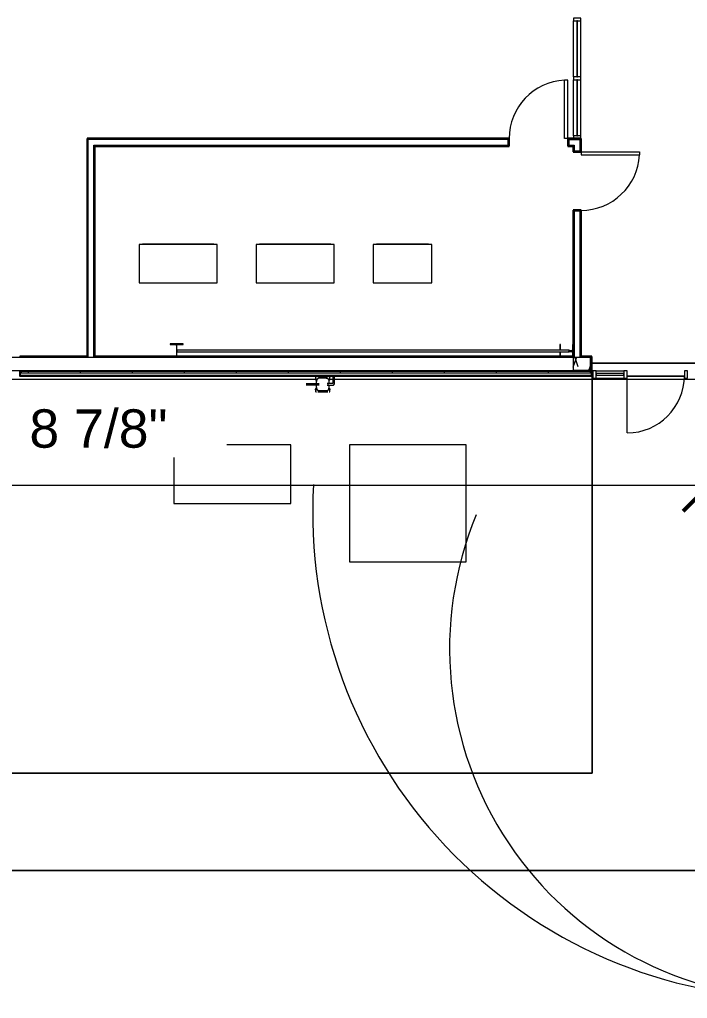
# Model space of a CAD drawing. Header units: inches. Extents: x 20008 to 27263, y -26025 to -19005.
# Drawn here: x 22459 to 22870, y -23182 to -22579 of the extents above; entities that cross this region are included whole.
import ezdxf

# ---------------------------------------------------------------- set-up
doc = ezdxf.new("R2010")
doc.units = ezdxf.units.IN
doc.header["$MEASUREMENT"] = 0
for name, color, linetype, lineweight in [('A-ANNO-DIMS', 211, 'Continuous', 9), ('A-ANNO-DIMS-256', 211, 'Continuous', 9), ('A-DOOR', 31, 'Continuous', 9), ('A-FLOR', 192, 'Continuous', 9), ('A-GLAZ-CURT', 52, 'Continuous', 9), ('A-GLAZ-CWMG', 51, 'Continuous', 9), ('A-WALL', 113, 'Continuous', 9), ('A-WALL-PATT', 111, 'Continuous', 25), ('C-TOPO', 7, 'Continuous', 9), ('Conc', 7, 'Continuous', 13), ('E-ELEC-EQPM', 71, 'Continuous', 9), ('G-ANNO-TEXT', 231, 'Continuous', 9), ('I-WALL', 2, 'Continuous', 9), ('L-SITE-WALL', 31, 'Continuous', 9), ('P-SANR-FIXT', 6, 'Continuous', 9), ('S-BEAM', 12, 'Continuous', 9), ('S-COLS', 52, 'Continuous', 9)]:
    doc.layers.add(name, color=color, linetype=linetype, lineweight=lineweight)
doc.styles.add('Arial_2', font='arial.ttf', dxfattribs={"height": 23.60479})
doc.dimstyles.new('Linear_-_3_32__Arial_1', dxfattribs={"dimscale": 12, "dimtxt": 24, "dimasz": 2.666667, "dimexe": 2, "dimexo": 1.333333, "dimgap": 1.333333, "dimtad": 1, "dimdec": 4, "dimrnd": 0.0625, "dimzin": 1, "dimdsep": 46, "dimlunit": 4, "dimtxsty": 'Arial_2', "dimblk1": 'OBLIQUE', "dimblk2": 'OBLIQUE', "dimsah": 1, "dimcen": 0.09, "dimdle": 2, "dimazin": 0, "dimtfac": 1, "dimtdec": 4, "dimtix": 1, "dimtmove": 0, "dimatfit": 3, "dimfxl": 1, "dimtvp": 1, "dimtfill": 1, "dimfrac": 2, "dimtolj": 1, "dimtzin": 0, "dimarcsym": 2})
pattern_1 = [(0, (0, 0), (81.92, 20.48), [3.379, -58.061, 3.379, -58.061, -327.68]), (0, (0, 0), (81.92, 20.48), [-122.88, 3.379, -119.501, 3.379, -58.061, -143.36]), (0, (0, 0), (81.92, 20.48), [-307.2, 3.379, -37.581, 3.379, -99.021]), (120, (30.72, 10.24), (-58.6962, 60.704801), [3.379, -58.061, 3.379, -58.061, -327.68]), (120, (30.72, 10.24), (-58.6962, 60.704801), [-122.88, 3.379, -119.501, 3.379, -58.061, -143.36]), (120, (30.72, 10.24), (-58.6962, 60.704801), [-307.2, 3.379, -37.581, 3.379, -99.021]), (240, (40.96, 51.2), (-23.2238, -81.184801), [3.379, -58.061, 3.379, -58.061, -327.68]), (240, (40.96, 51.2), (-23.2238, -81.184801), [-122.88, 3.379, -119.501, 3.379, -58.061, -143.36]), (240, (40.96, 51.2), (-23.2238, -81.184801), [-307.2, 3.379, -37.581, 3.379, -99.021])]

# ---------------------------------------------------------------- blocks, each defined once
blk = doc.blocks.new('Struct_Xcel_Sports Complex_rvt-1-Site Plan - Phase 1')
at = {"layer": 'A-FLOR', "color": 7}
blk.add_line((22941.27, -22790.8), (22810.7, -22790.8), dxfattribs=at)
at = {"layer": 'L-SITE-WALL', "color": 7}
for p, q in [((22810.7, -22790.8), (22941.27, -22790.8)), ((22651.42, -22798.8), (22458.52, -22798.8)), ((22811.39, -22798.8), (22652.37, -22798.8)), ((22867.77, -22798.8), (22832.58, -22798.8))]:
    blk.add_line(p, q, dxfattribs=at)
blk = doc.blocks.new('Girt_C - 8_D-1405489-Site Plan - Phase 1')
at = {"layer": 'S-BEAM'}
for p, q in [((22799.39, -22787.3), (22318.39, -22787.3)), ((22318.39, -22787.49), (22318.39, -22787.3)), ((22318.39, -22795.12), (22318.39, -22787.49)), ((22799.39, -22787.3), (22799.39, -22787.49)), ((22799.39, -22787.49), (22799.39, -22795.12)), ((22318.39, -22795.3), (22318.39, -22795.12)), ((22318.39, -22795.3), (22799.39, -22795.3)), ((22799.39, -22795.12), (22799.39, -22795.3))]:
    blk.add_line(p, q, dxfattribs=at)
blk = doc.blocks.new('Transformer-Dry-Type-Siemens - 6x6x6-1004770-Site Plan - Phase 1')
at = {"layer": 'E-ELEC-EQPM'}
for p, q in [((36, 36), (-36, 36)), ((-36, 36), (-36, -36)), ((36, -36), (36, 36)), ((-36, -36), (36, -36))]:
    blk.add_line(p, q, dxfattribs=at)
blk = doc.blocks.new('Transformer-Dry-Type-Siemens - 6x3x6-1005805-Site Plan - Phase 1')
at = {"layer": 'E-ELEC-EQPM'}
for p, q in [((36, 18), (-36, 18)), ((-36, 18), (-36, -18)), ((36, -18), (36, 18)), ((-36, -18), (36, -18))]:
    blk.add_line(p, q, dxfattribs=at)
blk = doc.blocks.new('Door_Single_Storefront - one-1371403-Site Plan - Phase 1')
at = {"layer": 'A-DOOR'}
blk.add_line((-17.59375, -35.1875), (-17.59375, 0), dxfattribs=at)
blk.add_arc((-17.59375, 0), 35.1875, 270, 0, dxfattribs=at)
blk = doc.blocks.new('System Panel - INSULATED LOW-E GLAZING _SEE ELEVATIONS FOR U-FACTOR_ SHGC_ _ LT_-1354584-Site Plan - Phase 1')
at = {"layer": 'A-GLAZ-CURT'}
for p, q in [((8.59, -0.25), (-8.59, -0.25)), ((-8.59, -0.25), (-8.59, -1.25)), ((-8.59, -1.25), (-8.59, -0.25)), ((8.59, -0.25), (-8.59, -0.25)), ((-8.59, -1.25), (8.59, -1.25)), ((-8.59, -1.25), (8.59, -1.25)), ((8.59, -1.25), (8.59, -0.25)), ((8.59, -0.25), (8.59, -1.25))]:
    blk.add_line(p, q, dxfattribs=at)
blk = doc.blocks.new('Rectangular Mullion - Exterior 2_ x 4_5_-1354580-Site Plan - Phase 1')
at = {"layer": 'A-GLAZ-CWMG'}
for p, q in [((22813.39, -22795.43), (22830.58, -22795.43)), ((22813.39, -22799.93), (22830.58, -22799.93))]:
    blk.add_line(p, q, dxfattribs=at)
blk = doc.blocks.new('Rectangular Mullion - Exterior 2_ x 4_5_-1142379-Site Plan - Phase 1')
at = {"layer": 'A-GLAZ-CWMG', "lineweight": 13}
for p, q in [((-2, 3), (0, 3)), ((-2, -1.5), (-2, 3)), ((0, 3), (0, -1.5)), ((0, -1.5), (-2, -1.5))]:
    blk.add_line(p, q, dxfattribs=at)
blk = doc.blocks.new('Rectangular Mullion - Exterior 2_ x 4_5_-827464-Site Plan - Phase 1')
at = {"layer": 'A-GLAZ-CWMG', "lineweight": 13}
for p, q in [((-1, 3), (1, 3)), ((-1, -1.5), (-1, 3)), ((1, 3), (1, -1.5)), ((1, -1.5), (-1, -1.5))]:
    blk.add_line(p, q, dxfattribs=at)
blk = doc.blocks.new('Rectangular Mullion - Interior 1_75_ x 4_5_-1220307-Site Plan - Phase 1')
at = {"layer": 'A-GLAZ-CWMG', "lineweight": 13}
for p, q in [((-1.75, 1.5), (0, 1.5)), ((-1.75, -3), (-1.75, 1.5)), ((0, 1.5), (0, -3)), ((0, -3), (-1.75, -3))]:
    blk.add_line(p, q, dxfattribs=at)
blk = doc.blocks.new('System Panel - Interior Glazing-1220306-Site Plan - Phase 1')
at = {"layer": 'A-GLAZ-CURT'}
for p, q in [((17.21875, 0.9375), (-17.21875, 0.9375)), ((-17.21875, 0.9375), (-17.21875, 0.5625)), ((-17.21875, 0.5625), (17.21875, 0.5625)), ((17.21875, 0.5625), (17.21875, 0.9375))]:
    blk.add_line(p, q, dxfattribs=at)
blk = doc.blocks.new('Rectangular Mullion - Interior 1_75_ x 4_5_-1214730-Site Plan - Phase 1')
at = {"layer": 'A-GLAZ-CWMG'}
for p, q in [((22799.52, -22650.74), (22799.52, -22616.3)), ((22804.02, -22650.74), (22804.02, -22616.3))]:
    blk.add_line(p, q, dxfattribs=at)
blk = doc.blocks.new('Rectangular Mullion - Interior 1_75_ x 4_5_-1220285-Site Plan - Phase 1')
at = {"layer": 'A-GLAZ-CWMG', "lineweight": 13}
for p, q in [((-0.875, 1.5), (0.875, 1.5)), ((-0.875, -3), (-0.875, 1.5)), ((0.875, 1.5), (0.875, -3)), ((0.875, -3), (-0.875, -3))]:
    blk.add_line(p, q, dxfattribs=at)
blk = doc.blocks.new('Round Bar - 1_-1268727-Site Plan - Phase 1')
at = {"layer": 'S-BEAM'}
for p, q in [((22676.03, -22782.74), (22555.39, -22782.68)), ((22555.39, -22783.68), (22672.56, -22783.74)), ((22676.03, -22783.74), (22791.14, -22783.8)), ((22791.71, -22783.8), (22796.66, -22783.8))]:
    blk.add_line(p, q, dxfattribs=at)
for centre, start_param, end_param in [((22555.39, -22783.18), 0, 3.141593), ((22555.39, -22783.18), 3.141593, 6.283185), ((22796.66, -22783.3), 3.141593, 4.204984)]:
    blk.add_ellipse(centre, major_axis=(0, 0.5), ratio=0.470628, start_param=start_param, end_param=end_param, dxfattribs=at)
blk = doc.blocks.new('Round Bar - 1_-1268767-Site Plan - Phase 1')
at = {"layer": 'S-BEAM'}
for p, q in [((22555.41, -22783.8), (22796.77, -22783.68)), ((22796.76, -22782.68), (22671.23, -22782.74))]:
    blk.add_line(p, q, dxfattribs=at)
for centre, start_param, end_param in [((22555.33, -22783.3), 1.178097, 1.963495), ((22796.77, -22783.18), 0, 3.141593), ((22796.77, -22783.18), 3.141593, 6.283185)]:
    blk.add_ellipse(centre, major_axis=(0, 0.5), ratio=0.495962, start_param=start_param, end_param=end_param, dxfattribs=at)
blk = doc.blocks.new('Transformer Switchboard - 24_deep x 48_ wide x 90_H-1281217-Site Plan - Phase 1')
at = {"layer": 'E-ELEC-EQPM'}
for p, q in [((24, 0), (-24, 0)), ((-24, 0), (-24, -23.5)), ((24, -23.5), (24, 0)), ((-24, -23.5), (24, -23.5)), ((-22, -23.5), (-22, -24)), ((22, -24), (-22, -24)), ((22, -24), (22, -23.5))]:
    blk.add_line(p, q, dxfattribs=at)
blk = doc.blocks.new('Transformer Switchboard - 24_deep x 36_ wide x 90_H-1281523-Site Plan - Phase 1')
at = {"layer": 'E-ELEC-EQPM'}
for p, q in [((18, 0), (-18, 0)), ((-18, 0), (-18, -23.5)), ((18, -23.5), (18, 0)), ((-18, -23.5), (18, -23.5)), ((-16, -23.5), (-16, -24)), ((16, -24), (-16, -24)), ((16, -24), (16, -23.5))]:
    blk.add_line(p, q, dxfattribs=at)
blk = doc.blocks.new('Single-Flush - 36_ x 84_-1318898-Site Plan - Phase 1')
at = {"layer": 'A-DOOR', "lineweight": 13}
for p, q in [((16, 2.37), (16, 38.39)), ((18, 38.39), (16, 38.39)), ((18, 2.37), (18, 38.39)), ((18, 2.37), (16, 2.37))]:
    blk.add_line(p, q, dxfattribs=at)
at = {"layer": 'A-DOOR'}
blk.add_arc((18, 2.37), 36.07, 93.17885, 180, dxfattribs=at)
blk = doc.blocks.new('Rectangular Mullion - Interior 1_75_ x 4_5_-1314717-Site Plan - Phase 1')
at = {"layer": 'A-GLAZ-CWMG'}
for p, q in [((22799.52, -22542.18), (22799.52, -22507.74)), ((22804.02, -22542.18), (22804.02, -22507.74))]:
    blk.add_line(p, q, dxfattribs=at)
blk = doc.blocks.new('Rectangular Mullion - Interior 1_75_ x 4_5_-1314720-Site Plan - Phase 1')
at = {"layer": 'A-GLAZ-CWMG', "lineweight": 13}
for p, q in [((-0.875, 1.5), (0.875, 1.5)), ((-0.875, -3), (-0.875, 1.5)), ((0.875, 1.5), (0.875, -3)), ((0.875, -3), (-0.875, -3))]:
    blk.add_line(p, q, dxfattribs=at)
blk = doc.blocks.new('gas_meter-250_cfh_2214 - gas_meter-250_cfh_2214-1353211-Site Plan - Phase 1')
at = {"layer": 'P-SANR-FIXT'}
for p, q in [((-2.99, 0.37), (-9.24, 0.37)), ((-4.4, 4.34), (-4.4, 3.16)), ((-4.4, 3.16), (-4.06, 3.16)), ((-3.79, 4.61), (-4.13, 4.61)), ((-4.06, 3.16), (-3.31, 3.16)), ((-3.96, 1.77), (-3.96, 0.36)), ((-3.96, 1.77), (-3.96, 0.36)), ((-3.75, 2.97), (-3.75, 2.59)), ((-3.75, 2.18), (-3.75, 1.77)), ((-3.68, 2.18), (-3.75, 2.18)), ((3.06, 4.61), (-3.06, 4.61)), ((2.04, 3.77), (-1.96, 3.77)), ((2.04, 3.77), (-1.96, 3.77)), ((3.33, 3.16), (4.06, 3.16)), ((6.15, 0.5), (3.51, 0.5)), ((3.75, 2.62), (3.75, 2.97)), ((4.13, 4.61), (3.79, 4.61)), ((4.04, 0.48), (4.04, 1.77)), ((4.04, 0.48), (4.04, 1.77)), ((4.06, 3.16), (4.4, 3.16)), ((4.4, 3.16), (4.4, 4.34)), ((6.26, 5.12), (6.26, 0.61)), ((7.26, 0.61), (7.26, 5.12)), ((-9.94, 0), (-10.24, 0)), ((-9.24, 0), (-9.47, 0)), ((-9.24, -0.38), (-2.99, -0.38)), ((-4.4, -3.34), (-4.4, -4.57)), ((-4.06, -3.34), (-4.4, -3.34)), ((-4.28, -4.69), (-3.94, -4.69)), ((-3.31, -3.34), (-4.06, -3.34)), ((-3.96, -0.36), (-3.96, -1.98)), ((-3.96, -0.36), (-3.96, -1.98)), ((-3.75, -1.98), (-3.75, -2.1)), ((-3.75, -2.66), (-3.75, -3.07)), ((-3.75, -3.07), (-3.62, -3.07)), ((-3.62, -3.07), (-3.75, -3.07)), ((-3.06, -4.69), (3.06, -4.69)), ((-2.65, 0), (-2.99, 0)), ((-1.97, -3.98), (-2.49, -3.98)), ((-2.49, -3.98), (-1.97, -3.98)), ((-2.47, -3.75), (-1.97, -3.75)), ((-2.24, 0), (-2.4, 0)), ((2.03, -3.98), (-1.97, -3.98)), ((-1.96, -3.98), (2.04, -3.98)), ((-1.96, -3.98), (2.04, -3.98)), ((2.03, -3.98), (2.55, -3.98)), ((2.55, -3.98), (2.03, -3.98)), ((2.04, -3.75), (2.22, -3.75)), ((2.76, 0), (2.84, 0)), ((3.25, 0), (3.51, 0)), ((4.06, -3.34), (3.37, -3.34)), ((3.51, -0.5), (6.15, -0.5)), ((3.62, -3.07), (3.75, -3.07)), ((3.75, -3.07), (3.62, -3.07)), ((3.75, -2.59), (3.75, -2.44)), ((3.75, -3.07), (3.75, -2.85)), ((3.94, -4.69), (4.28, -4.69)), ((4.04, -1.98), (4.04, -0.47)), ((4.04, -1.98), (4.04, -0.47)), ((4.4, -3.34), (4.06, -3.34)), ((4.4, -4.57), (4.4, -3.34))]:
    blk.add_line(p, q, dxfattribs=at)
at = {"layer": 'P-SANR-FIXT', "flags": 128}
for points in [[(-9.24, 0.37), (-9.28, 0.37), (-9.32, 0.37), (-9.36, 0.37), (-9.4, 0.37), (-9.43, 0.37), (-9.47, 0.37), (-9.51, 0.37), (-9.55, 0.37), (-9.59, 0.37), (-9.63, 0.37), (-9.66, 0.37), (-9.7, 0.37), (-9.73, 0.37), (-9.77, 0.37), (-9.8, 0.37), (-9.83, 0.37), (-9.86, 0.37), (-9.9, 0.37), (-9.92, 0.37), (-9.95, 0.37), (-9.98, 0.37), (-10.01, 0.37), (-10.03, 0.37), (-10.06, 0.37), (-10.08, 0.37), (-10.1, 0.37), (-10.12, 0.37), (-10.14, 0.37), (-10.15, 0.37), (-10.17, 0.37), (-10.18, 0.37), (-10.19, 0.37), (-10.2, 0.37), (-10.21, 0.37), (-10.22, 0.37), (-10.23, 0.37), (-10.23, 0.37), (-10.23, 0.37), (-10.24, 0.37)], [(-4.4, 4.34), (-4.4, 4.35), (-4.4, 4.36), (-4.4, 4.37), (-4.4, 4.38), (-4.4, 4.39), (-4.39, 4.4), (-4.39, 4.41), (-4.39, 4.42), (-4.38, 4.43), (-4.38, 4.44), (-4.38, 4.45), (-4.37, 4.46), (-4.37, 4.47), (-4.36, 4.48), (-4.35, 4.49), (-4.35, 4.5), (-4.34, 4.51), (-4.33, 4.52), (-4.33, 4.52), (-4.32, 4.53), (-4.31, 4.54), (-4.3, 4.55), (-4.29, 4.55), (-4.29, 4.56), (-4.28, 4.57), (-4.27, 4.57), (-4.26, 4.58), (-4.25, 4.58), (-4.24, 4.59), (-4.23, 4.59), (-4.22, 4.59), (-4.21, 4.6), (-4.2, 4.6), (-4.19, 4.6), (-4.18, 4.6), (-4.17, 4.61), (-4.15, 4.61), (-4.14, 4.61), (-4.13, 4.61), (-4.13, 4.61)], [(-3.78, 2.33), (-3.82, 2.35), (-3.87, 2.38), (-3.91, 2.42), (-3.95, 2.45), (-4, 2.49), (-4.04, 2.52), (-4.07, 2.56), (-4.11, 2.6), (-4.15, 2.65), (-4.18, 2.69), (-4.21, 2.73), (-4.24, 2.78), (-4.27, 2.83), (-4.29, 2.87), (-4.32, 2.92), (-4.34, 2.97), (-4.36, 3.02), (-4.38, 3.08), (-4.39, 3.13), (-4.4, 3.16)], [(-1.96, 3.77), (-2.04, 3.77), (-2.12, 3.76), (-2.19, 3.76), (-2.27, 3.74), (-2.35, 3.73), (-2.43, 3.71), (-2.51, 3.69), (-2.58, 3.67), (-2.66, 3.64), (-2.73, 3.61), (-2.81, 3.58), (-2.88, 3.54), (-2.95, 3.51), (-3.02, 3.46), (-3.08, 3.42), (-3.15, 3.37), (-3.21, 3.33), (-3.27, 3.27), (-3.33, 3.22), (-3.39, 3.16), (-3.44, 3.11), (-3.5, 3.04), (-3.55, 2.98), (-3.59, 2.92), (-3.64, 2.85), (-3.68, 2.78), (-3.72, 2.71), (-3.76, 2.64), (-3.79, 2.57), (-3.82, 2.5), (-3.85, 2.42), (-3.87, 2.34), (-3.89, 2.27), (-3.91, 2.19), (-3.93, 2.11), (-3.94, 2.03), (-3.95, 1.95), (-3.95, 1.87), (-3.96, 1.79), (-3.96, 1.77)], [(-2.24, 0.37), (-2.24, 0.37), (-2.24, 0.37), (-2.24, 0.37), (-2.25, 0.37), (-2.25, 0.37), (-2.26, 0.37), (-2.27, 0.37), (-2.27, 0.37), (-2.28, 0.37), (-2.3, 0.37), (-2.31, 0.37), (-2.32, 0.37), (-2.34, 0.37), (-2.35, 0.37), (-2.37, 0.37), (-2.38, 0.37), (-2.4, 0.37), (-2.42, 0.37), (-2.44, 0.37), (-2.46, 0.37), (-2.49, 0.37), (-2.51, 0.37), (-2.53, 0.37), (-2.56, 0.37), (-2.58, 0.37), (-2.61, 0.37), (-2.63, 0.37), (-2.66, 0.37), (-2.69, 0.37), (-2.71, 0.37), (-2.74, 0.37), (-2.77, 0.37), (-2.8, 0.37), (-2.83, 0.37), (-2.86, 0.37), (-2.89, 0.37), (-2.92, 0.37), (-2.95, 0.37), (-2.98, 0.37), (-2.99, 0.37)], [(4.04, 1.77), (4.04, 1.85), (4.04, 1.93), (4.03, 2.01), (4.02, 2.09), (4, 2.17), (3.99, 2.25), (3.97, 2.32), (3.94, 2.4), (3.92, 2.48), (3.89, 2.55), (3.85, 2.62), (3.82, 2.69), (3.78, 2.76), (3.74, 2.83), (3.7, 2.9), (3.65, 2.96), (3.6, 3.03), (3.55, 3.09), (3.49, 3.15), (3.44, 3.21), (3.38, 3.26), (3.32, 3.31), (3.26, 3.36), (3.19, 3.41), (3.13, 3.45), (3.06, 3.5), (2.99, 3.53), (2.92, 3.57), (2.84, 3.6), (2.77, 3.63), (2.69, 3.66), (2.62, 3.69), (2.54, 3.71), (2.46, 3.73), (2.38, 3.74), (2.31, 3.75), (2.23, 3.76), (2.15, 3.77), (2.07, 3.77), (2.04, 3.77)], [(3.51, 0.5), (3.48, 0.5), (3.45, 0.5), (3.42, 0.5), (3.39, 0.5), (3.37, 0.5), (3.34, 0.5), (3.31, 0.5), (3.28, 0.5), (3.25, 0.5), (3.22, 0.5), (3.19, 0.5), (3.17, 0.5), (3.14, 0.5), (3.12, 0.5), (3.09, 0.5), (3.07, 0.5), (3.04, 0.5), (3.02, 0.5), (3, 0.5), (2.98, 0.5), (2.96, 0.5), (2.94, 0.5), (2.92, 0.5), (2.9, 0.5), (2.88, 0.5), (2.87, 0.5), (2.85, 0.5), (2.84, 0.5), (2.83, 0.5), (2.82, 0.5), (2.8, 0.5), (2.8, 0.5), (2.79, 0.5), (2.78, 0.5), (2.77, 0.5), (2.77, 0.5), (2.77, 0.5), (2.77, 0.5), (2.76, 0.5)], [(4.4, 3.16), (4.39, 3.1), (4.37, 3.05), (4.35, 3), (4.33, 2.95), (4.31, 2.9), (4.28, 2.85), (4.26, 2.8), (4.23, 2.76), (4.2, 2.71), (4.16, 2.67), (4.13, 2.63), (4.09, 2.58), (4.06, 2.55), (4.02, 2.51), (3.98, 2.47), (3.94, 2.44), (3.89, 2.4)], [(4.13, 4.61), (4.14, 4.61), (4.15, 4.61), (4.16, 4.61), (4.17, 4.6), (4.18, 4.6), (4.19, 4.6), (4.21, 4.6), (4.22, 4.59), (4.23, 4.59), (4.24, 4.59), (4.25, 4.58), (4.26, 4.58), (4.27, 4.57), (4.27, 4.57), (4.28, 4.56), (4.29, 4.55), (4.3, 4.55), (4.31, 4.54), (4.32, 4.53), (4.33, 4.53), (4.33, 4.52), (4.34, 4.51), (4.35, 4.5), (4.35, 4.49), (4.36, 4.48), (4.36, 4.47), (4.37, 4.46), (4.37, 4.46), (4.38, 4.45), (4.38, 4.44), (4.39, 4.43), (4.39, 4.41), (4.39, 4.4), (4.4, 4.39), (4.4, 4.38), (4.4, 4.37), (4.4, 4.36), (4.4, 4.35), (4.4, 4.34), (4.4, 4.34)], [(6.26, 0.61), (6.26, 0.61), (6.26, 0.6), (6.26, 0.6), (6.26, 0.59), (6.26, 0.59), (6.26, 0.58), (6.26, 0.58), (6.26, 0.58), (6.26, 0.57), (6.26, 0.57), (6.25, 0.56), (6.25, 0.56), (6.25, 0.56), (6.25, 0.55), (6.24, 0.55), (6.24, 0.54), (6.24, 0.54), (6.24, 0.54), (6.23, 0.53), (6.23, 0.53), (6.23, 0.53), (6.22, 0.53), (6.22, 0.52), (6.22, 0.52), (6.21, 0.52), (6.21, 0.52), (6.21, 0.51), (6.2, 0.51), (6.2, 0.51), (6.19, 0.51), (6.19, 0.51), (6.18, 0.5), (6.18, 0.5), (6.18, 0.5), (6.17, 0.5), (6.17, 0.5), (6.16, 0.5), (6.16, 0.5), (6.15, 0.5), (6.15, 0.5)], [(6.15, -0.5), (6.2, -0.5), (6.24, -0.5), (6.29, -0.49), (6.33, -0.49), (6.37, -0.48), (6.42, -0.47), (6.46, -0.46), (6.5, -0.44), (6.54, -0.43), (6.59, -0.41), (6.63, -0.39), (6.67, -0.37), (6.71, -0.35), (6.74, -0.33), (6.78, -0.31), (6.82, -0.28), (6.85, -0.25), (6.89, -0.22), (6.92, -0.19), (6.95, -0.16), (6.98, -0.13), (7.01, -0.1), (7.04, -0.06), (7.06, -0.03), (7.09, 0.01), (7.11, 0.05), (7.13, 0.09), (7.15, 0.13), (7.17, 0.17), (7.19, 0.21), (7.2, 0.25), (7.22, 0.29), (7.23, 0.34), (7.24, 0.38), (7.25, 0.42), (7.25, 0.47), (7.26, 0.51), (7.26, 0.55), (7.26, 0.6), (7.26, 0.61)], [(-10.24, -0.38), (-10.24, -0.38), (-10.23, -0.38), (-10.23, -0.38), (-10.22, -0.38), (-10.22, -0.38), (-10.21, -0.38), (-10.2, -0.38), (-10.19, -0.38), (-10.17, -0.38), (-10.16, -0.38), (-10.14, -0.38), (-10.12, -0.38), (-10.1, -0.38), (-10.08, -0.38), (-10.06, -0.38), (-10.04, -0.38), (-10.01, -0.38), (-9.99, -0.38), (-9.96, -0.38), (-9.93, -0.38), (-9.9, -0.38), (-9.87, -0.38), (-9.84, -0.38), (-9.81, -0.38), (-9.78, -0.38), (-9.74, -0.38), (-9.71, -0.38), (-9.67, -0.38), (-9.64, -0.38), (-9.6, -0.38), (-9.56, -0.38), (-9.52, -0.38), (-9.48, -0.38), (-9.45, -0.38), (-9.41, -0.38), (-9.37, -0.38), (-9.33, -0.38), (-9.29, -0.38), (-9.25, -0.38), (-9.24, -0.38)], [(-4.4, -3.34), (-4.4, -3.29), (-4.4, -3.25), (-4.39, -3.21), (-4.39, -3.16), (-4.38, -3.12), (-4.37, -3.08), (-4.36, -3.04), (-4.34, -2.99), (-4.33, -2.95), (-4.31, -2.91), (-4.29, -2.87), (-4.28, -2.83), (-4.25, -2.8), (-4.23, -2.76), (-4.21, -2.72), (-4.18, -2.69), (-4.15, -2.65), (-4.13, -2.62), (-4.1, -2.59), (-4.07, -2.56), (-4.03, -2.53), (-4, -2.5), (-3.97, -2.47), (-3.93, -2.44), (-3.89, -2.42), (-3.86, -2.4), (-3.82, -2.38), (-3.78, -2.36)], [(-4.28, -4.69), (-4.29, -4.69), (-4.29, -4.69), (-4.3, -4.69), (-4.3, -4.69), (-4.31, -4.69), (-4.31, -4.68), (-4.32, -4.68), (-4.32, -4.68), (-4.33, -4.68), (-4.33, -4.68), (-4.33, -4.68), (-4.34, -4.67), (-4.34, -4.67), (-4.35, -4.67), (-4.35, -4.67), (-4.35, -4.66), (-4.36, -4.66), (-4.36, -4.66), (-4.37, -4.66), (-4.37, -4.65), (-4.37, -4.65), (-4.37, -4.65), (-4.38, -4.64), (-4.38, -4.64), (-4.38, -4.63), (-4.39, -4.63), (-4.39, -4.63), (-4.39, -4.62), (-4.39, -4.62), (-4.39, -4.61), (-4.4, -4.61), (-4.4, -4.6), (-4.4, -4.6), (-4.4, -4.6), (-4.4, -4.59), (-4.4, -4.59), (-4.4, -4.58), (-4.4, -4.58), (-4.4, -4.57), (-4.4, -4.57)], [(-3.96, -1.98), (-3.95, -2.06), (-3.95, -2.14), (-3.94, -2.22), (-3.93, -2.3), (-3.92, -2.38), (-3.9, -2.45), (-3.88, -2.53), (-3.85, -2.61), (-3.83, -2.68), (-3.8, -2.76), (-3.76, -2.83), (-3.73, -2.9), (-3.69, -2.97), (-3.65, -3.04), (-3.61, -3.11), (-3.56, -3.17), (-3.51, -3.24), (-3.46, -3.3), (-3.4, -3.36), (-3.35, -3.41), (-3.29, -3.47), (-3.23, -3.52), (-3.17, -3.57), (-3.1, -3.62), (-3.04, -3.66), (-2.97, -3.7), (-2.9, -3.74), (-2.83, -3.78), (-2.75, -3.81), (-2.68, -3.84), (-2.6, -3.87), (-2.53, -3.9), (-2.45, -3.92), (-2.37, -3.94), (-2.3, -3.95), (-2.22, -3.96), (-2.14, -3.97), (-2.06, -3.98), (-1.98, -3.98), (-1.96, -3.98)], [(-2.99, -0.38), (-2.96, -0.38), (-2.93, -0.38), (-2.9, -0.38), (-2.87, -0.38), (-2.84, -0.38), (-2.81, -0.38), (-2.78, -0.38), (-2.75, -0.38), (-2.72, -0.38), (-2.69, -0.38), (-2.67, -0.38), (-2.64, -0.38), (-2.61, -0.38), (-2.59, -0.38), (-2.56, -0.38), (-2.54, -0.38), (-2.51, -0.38), (-2.49, -0.38), (-2.47, -0.38), (-2.45, -0.38), (-2.43, -0.38), (-2.41, -0.38), (-2.39, -0.38), (-2.37, -0.38), (-2.35, -0.38), (-2.34, -0.38), (-2.32, -0.38), (-2.31, -0.38), (-2.3, -0.38), (-2.29, -0.38), (-2.28, -0.38), (-2.27, -0.38), (-2.26, -0.38), (-2.25, -0.38), (-2.25, -0.38), (-2.24, -0.38), (-2.24, -0.38), (-2.24, -0.38), (-2.24, -0.38)], [(-2.49, -3.98), (-2.52, -3.96), (-2.55, -3.94), (-2.58, -3.91), (-2.6, -3.89), (-2.63, -3.86), (-2.66, -3.84), (-2.68, -3.81), (-2.7, -3.78)], [(2.04, -3.98), (2.12, -3.98), (2.2, -3.97), (2.28, -3.97), (2.36, -3.95), (2.44, -3.94), (2.52, -3.92), (2.6, -3.9), (2.67, -3.88), (2.75, -3.85), (2.82, -3.82), (2.9, -3.79), (2.97, -3.75), (3.04, -3.72), (3.11, -3.67), (3.17, -3.63), (3.24, -3.58), (3.3, -3.53), (3.36, -3.48), (3.42, -3.43), (3.48, -3.37), (3.53, -3.31), (3.59, -3.25), (3.64, -3.19), (3.68, -3.13), (3.73, -3.06), (3.77, -2.99), (3.81, -2.92), (3.84, -2.85), (3.88, -2.78), (3.91, -2.7), (3.94, -2.63), (3.96, -2.55), (3.98, -2.48), (4, -2.4), (4.02, -2.32), (4.03, -2.24), (4.04, -2.16), (4.04, -2.08), (4.04, -2), (4.04, -1.98)], [(2.76, -3.78), (2.73, -3.81), (2.71, -3.84), (2.69, -3.86), (2.66, -3.89), (2.63, -3.91), (2.61, -3.94), (2.58, -3.96), (2.55, -3.98)], [(2.76, -0.5), (2.76, -0.5), (2.77, -0.5), (2.77, -0.5), (2.77, -0.5), (2.78, -0.5), (2.79, -0.5), (2.79, -0.5), (2.8, -0.5), (2.81, -0.5), (2.82, -0.5), (2.84, -0.5), (2.85, -0.5), (2.86, -0.5), (2.88, -0.5), (2.9, -0.5), (2.91, -0.5), (2.93, -0.5), (2.95, -0.5), (2.97, -0.5), (2.99, -0.5), (3.01, -0.5), (3.04, -0.5), (3.06, -0.5), (3.08, -0.5), (3.11, -0.5), (3.13, -0.5), (3.16, -0.5), (3.19, -0.5), (3.21, -0.5), (3.24, -0.5), (3.27, -0.5), (3.3, -0.5), (3.33, -0.5), (3.36, -0.5), (3.39, -0.5), (3.42, -0.5), (3.45, -0.5), (3.48, -0.5), (3.51, -0.5), (3.51, -0.5)], [(3.8, -2.37), (3.84, -2.39), (3.87, -2.41), (3.91, -2.43), (3.95, -2.46), (3.98, -2.48), (4.02, -2.51), (4.05, -2.54), (4.08, -2.57), (4.11, -2.6), (4.14, -2.63), (4.17, -2.67), (4.19, -2.7), (4.22, -2.74), (4.24, -2.78), (4.26, -2.81), (4.28, -2.85), (4.3, -2.89), (4.32, -2.93), (4.34, -2.97), (4.35, -3.01), (4.36, -3.06), (4.37, -3.1), (4.38, -3.14), (4.39, -3.18), (4.4, -3.23), (4.4, -3.27), (4.4, -3.32), (4.4, -3.34)], [(4.4, -4.57), (4.4, -4.58), (4.4, -4.58), (4.4, -4.58), (4.4, -4.59), (4.4, -4.59), (4.4, -4.6), (4.4, -4.6), (4.4, -4.61), (4.39, -4.61), (4.39, -4.62), (4.39, -4.62), (4.39, -4.62), (4.39, -4.63), (4.38, -4.63), (4.38, -4.64), (4.38, -4.64), (4.38, -4.64), (4.37, -4.65), (4.37, -4.65), (4.37, -4.65), (4.36, -4.66), (4.36, -4.66), (4.36, -4.66), (4.35, -4.67), (4.35, -4.67), (4.34, -4.67), (4.34, -4.67), (4.34, -4.68), (4.33, -4.68), (4.33, -4.68), (4.32, -4.68), (4.32, -4.68), (4.31, -4.68), (4.31, -4.69), (4.3, -4.69), (4.3, -4.69), (4.29, -4.69), (4.29, -4.69), (4.29, -4.69), (4.28, -4.69)]]:
    blk.add_lwpolyline(points, dxfattribs=at)
at = {"layer": 'P-SANR-FIXT'}
for centre, radius, start, end in [((-1.96, 1.77), 2, 90, 180), ((-1.96, 1.77), 1.84, 165, 180), ((2.04, 1.77), 2, 360, 90), ((2.04, 1.77), 1.84, 75, 90), ((-1.96, -1.98), 2, 180, 270), ((-1.96, -1.98), 1.84, 255, 270), ((2.04, -1.98), 2, 270, 360), ((2.04, -1.98), 1.84, 345, 0)]:
    blk.add_arc(centre, radius, start, end, dxfattribs=at)
blk = doc.blocks.new('Single-Flush - 36_ x 84_-1318930-Site Plan - Phase 1')
at = {"layer": 'A-DOOR', "lineweight": 13}
for p, q in [((16, -2.37), (16, -38.39)), ((18, -2.37), (16, -2.37)), ((18, -2.37), (18, -38.39)), ((18, -38.39), (16, -38.39))]:
    blk.add_line(p, q, dxfattribs=at)
at = {"layer": 'A-DOOR'}
blk.add_arc((18, -2.37), 36.07, 180, 266.82115, dxfattribs=at)
blk = doc.blocks.new('DIMBLOCK73-Site Plan - Phase 1')
at = {"layer": 'A-ANNO-DIMS-256', "transparency": 16777216}
for p, q in [((22058.14, -22806.8), (22058.14, -22889.77)), ((22058.14, -22865.77), (22058.14, -22806.8)), ((22883.02, -22859.15), (22883.02, -22889.77)), ((22883.02, -22865.77), (22883.02, -22859.15)), ((22058.14, -22865.77), (22883.02, -22865.77))]:
    blk.add_line(p, q, dxfattribs=at)
at = {"layer": 'A-ANNO-DIMS-256', "lineweight": 50, "transparency": 16777216}
for p, q in [((22058.14, -22865.77), (22074.14, -22849.77)), ((22883.02, -22865.77), (22899.02, -22849.77)), ((22058.14, -22865.77), (22042.14, -22881.77)), ((22883.02, -22865.77), (22867.02, -22881.77))]:
    blk.add_line(p, q, dxfattribs=at)
at = {"layer": 'A-ANNO-DIMS-256', "color": 0, "transparency": 16777216, "insert": (22392.3, -22819.15), "char_height": 23.6048, "width": 187.8646, "attachment_point": 1, "line_spacing_factor": 0.938532, "style": 'Arial_2', "bg_fill": 3, "box_fill_scale": 1.25, "bg_fill_color": 0, "bg_fill_transparency": 0}
blk.add_mtext('68\' - 8 7/8"', dxfattribs=at)
blk = doc.blocks.new('_Oblique')
at = {"color": 0, "linetype": 'ByBlock', "lineweight": -2}
blk.add_line((-0.5, -0.5), (0.5, 0.5), dxfattribs=at)
blk = doc.blocks.new('DIMBLOCK74-Site Plan - Phase 1')
at = {"layer": 'A-ANNO-DIMS-256', "lineweight": 50, "transparency": 16777216}
for p, q in [((22883.02, -22865.77), (22899.02, -22849.77)), ((23954.27, -22865.77), (23970.27, -22849.77)), ((22883.02, -22865.77), (22867.02, -22881.77)), ((23954.27, -22865.77), (23938.27, -22881.77))]:
    blk.add_line(p, q, dxfattribs=at)
at = {"layer": 'A-ANNO-DIMS-256', "transparency": 16777216}
for p, q in [((22883.02, -22859.15), (22883.02, -22889.77)), ((22883.02, -22865.77), (22883.02, -22859.15)), ((23954.27, -22859.15), (23954.27, -22889.77)), ((23954.27, -22865.77), (23954.27, -22859.15)), ((22883.02, -22865.77), (23954.27, -22865.77))]:
    blk.add_line(p, q, dxfattribs=at)
at = {"layer": 'A-ANNO-DIMS-256', "color": 0, "transparency": 16777216, "insert": (23340.36, -22819.15), "char_height": 23.6048, "width": 187.8646, "attachment_point": 1, "line_spacing_factor": 0.938532, "style": 'Arial_2', "bg_fill": 3, "box_fill_scale": 1.25, "bg_fill_color": 0, "bg_fill_transparency": 0}
blk.add_mtext('89\' - 3 1/4"', dxfattribs=at)

msp = doc.modelspace()

# ---------------------------------------------------------------- hatches: boundary and pattern name
at = {"layer": 'A-WALL-PATT', "lineweight": 9}
h = msp.add_hatch(dxfattribs=at)
h.set_pattern_fill('FP_9', color=256, style=0, pattern_type=2)
h.set_pattern_definition(pattern_1)
h.paths.add_polyline_path([(22759.952725, -22654.86531), (22759.952725, -22652.49031), (22500.140225, -22652.49031), (22500.140225, -22653.11531), (22759.327725, -22653.11531), (22759.327725, -22654.86531)], flags=0)
h.paths.add_polyline_path([(22796.577725, -22654.86531), (22796.577725, -22653.11531), (22803.515225, -22653.11531), (22803.515225, -22652.49031), (22795.952725, -22652.49031), (22795.952725, -22654.86531)], flags=0)
h = msp.add_hatch(dxfattribs=at)
h.set_pattern_fill('FP_9', color=256, style=0, pattern_type=2)
h.set_pattern_definition(pattern_1)
h.paths.add_polyline_path([(22759.952725, -22657.24031), (22759.952725, -22654.86531), (22759.327725, -22654.86531), (22759.327725, -22656.61531), (22504.265225, -22656.61531), (22504.265225, -22657.24031), (22752.555749, -22657.24031)], flags=0)
h.paths.add_polyline_path([(22799.390225, -22657.24031), (22799.390225, -22656.61531), (22796.577725, -22656.61531), (22796.577725, -22654.86531), (22795.952725, -22654.86531), (22795.952725, -22657.24031)], flags=0)
h = msp.add_hatch(dxfattribs=at)
h.set_pattern_fill('FP_9', color=256, style=0, pattern_type=2)
h.set_pattern_definition(pattern_1)
h.paths.add_polyline_path([(22504.265225, -22787.30281), (22504.890225, -22787.30281), (22504.890225, -22657.24031), (22504.265225, -22657.24031), (22504.265225, -22786.55281)], flags=0)
h = msp.add_hatch(dxfattribs=at)
h.set_pattern_fill('FP_10', color=256, style=0, pattern_type=2)
h.set_pattern_definition([(161.57, (1.28, 1.28), (-10.24040374, -0.00056827), [0, -72.858, 8.09, 0]), (18.43, (-1.28, 1.28), (-10.24040374, 0.00056827), [0, -72.858, 8.09, 0]), (108.43, (1.28, 1.28), (5.1184649, -25.6019259), [24.282, -56.666]), (71.57, (-1.28, 1.28), (5.1184649, 25.6019259), [24.282, -56.666])])
h.paths.add_polyline_path([(22318.390225, -22795.30281), (22318.390225, -22787.30281), (22314.765225, -22787.412185), (22314.765225, -22795.30281)], flags=0)
h.paths.add_polyline_path([(22806.001082, -22795.30281), (22809.952725, -22795.30281), (22809.952725, -22787.30281), (22799.390225, -22787.412185), (22799.390225, -22795.30281)], flags=0)
h = msp.add_hatch(dxfattribs=at)
h.set_pattern_fill('FP_12', color=256, style=0, pattern_type=2)
h.set_pattern_definition([(0, (0, 0), (0, 32), []), (90, (0, 0), (-32, 2e-15), [])])
h.paths.add_polyline_path([(22419.327725, -22796.80281), (22419.327725, -22795.80281), (22314.765225, -22795.80281), (22314.765225, -22796.80281), (22324.993082, -22796.80281)], flags=0)
h.paths.add_polyline_path([(22485.329082, -22796.80281), (22809.952725, -22796.80281), (22809.952725, -22795.80281), (22459.515225, -22795.80281), (22459.515225, -22796.80281)], flags=0)
at = {"layer": 'S-COLS'}
h = msp.add_hatch(dxfattribs=at)
h.set_pattern_fill('FP_8', color=256, style=0, pattern_type=2)
h.set_pattern_definition([(45, (0, 0), (-25.342707, 25.342707), []), (45, (0, 38.4), (-25.342707, 25.342707), [])])
h.paths.add_polyline_path([(22799.390225, -22787.30281), (22799.390225, -22779.30281), (22798.956632, -22779.30281), (22798.956632, -22782.466873), (22798.754123, -22782.955771), (22798.265225, -22783.158279), (22796.995045, -22783.266318), (22797.013206, -22783.447342), (22798.265225, -22783.447342), (22798.754123, -22783.64985), (22798.956632, -22784.138748), (22798.956632, -22787.30281)], flags=0)
h.paths.add_polyline_path([(22791.573819, -22787.30281), (22791.573819, -22784.138748), (22791.652272, -22783.680458), (22791.140225, -22783.732333), (22791.140225, -22787.30281)], flags=0)
h.paths.add_polyline_path([(22791.140225, -22782.680723), (22791.661192, -22782.67781), (22791.573819, -22782.466873), (22791.573819, -22779.30281), (22791.140225, -22779.30281), (22791.140225, -22782.67781)], flags=0)

# ---------------------------------------------------------------- linework, layer by layer
at = {"layer": 'A-WALL'}
for p, q in [((22759.327725, -22653.11531), (22500.765225, -22653.11531)), ((22500.765225, -22787.30281), (22500.765225, -22653.11531)), ((22759.327725, -22656.61531), (22759.327725, -22653.11531)), ((22796.577725, -22653.11531), (22796.577725, -22656.61531)), ((22796.577725, -22653.11531), (22803.515225, -22653.11531)), ((22803.515225, -22659.95906), (22803.515225, -22653.11531)), ((22504.265225, -22656.61531), (22759.327725, -22656.61531)), ((22504.265225, -22787.30281), (22504.265225, -22656.61531)), ((22796.577725, -22656.61531), (22800.015225, -22656.61531)), ((22800.015225, -22656.61531), (22800.015225, -22659.95906)), ((22800.015225, -22659.95906), (22803.515225, -22659.95906)), ((22803.515225, -22697.20906), (22800.015225, -22697.20906)), ((22800.015225, -22697.20906), (22800.015225, -22787.30281)), ((22803.515225, -22787.30281), (22803.515225, -22697.20906)), ((22500.140225, -22786.55281), (22500.140225, -22787.30281)), ((22504.890225, -22786.55281), (22504.890225, -22787.30281)), ((22799.390225, -22786.55281), (22799.390225, -22787.30281)), ((22809.952725, -22787.30281), (22799.390225, -22787.30281)), ((22804.140225, -22786.55281), (22804.140225, -22787.30281)), ((22809.952725, -22796.80281), (22809.952725, -22787.30281)), ((22810.702725, -22796.80281), (22458.765225, -22796.80281)), ((22459.515225, -22795.257554), (22459.515225, -22796.80281)), ((22809.952725, -22795.80281), (22459.515225, -22795.80281)), ((22809.952725, -22795.30281), (22799.390225, -22795.30281)), ((22810.702725, -22798.30281), (22458.765225, -22798.30281))]:
    msp.add_line(p, q, dxfattribs=at)
at = {"layer": 'A-WALL', "lineweight": 25}
for p, q in [((22500.140225, -22786.55281), (22458.765225, -22786.55281)), ((22458.765225, -22786.55281), (22458.765225, -22787.30281)), ((22799.390225, -22786.55281), (22504.890225, -22786.55281)), ((22810.702725, -22786.55281), (22804.140225, -22786.55281)), ((22810.702725, -22798.61531), (22810.702725, -22786.55281)), ((22458.765225, -22795.257661), (22458.765225, -22798.61531)), ((22458.765225, -22798.61531), (22810.702725, -22798.61531))]:
    msp.add_line(p, q, dxfattribs=at)
at = {"layer": 'C-TOPO'}
for p, q in [((22811.015625, -23043.084961), (22811.015625, -22798.803223)), ((22811.015625, -22798.803223), (22811.390225, -22798.803223)), ((22811.390225, -22798.803223), (22811.015625, -22798.803223)), ((22811.015625, -22798.803223), (22811.015625, -23043.084961)), ((22832.577725, -22798.803223), (22867.765225, -22798.803223)), ((22867.765225, -22798.803223), (22832.577725, -22798.803223)), ((22178.140137, -23043.084961), (22811.015625, -23043.084961)), ((22811.015625, -23043.084961), (22178.140137, -23043.084961)), ((23200.608398, -23103.084961), (22031.235352, -23103.084961)), ((22031.235352, -23103.084961), (23200.608398, -23103.084961))]:
    msp.add_line(p, q, dxfattribs=at)
at = {"layer": 'Conc'}
for p, q in [((22811.015225, -23043.085554), (22811.015225, -22798.80281)), ((22178.140225, -23043.085554), (22811.015225, -23043.085554)), ((22031.235225, -23103.085554), (23200.60772, -23103.085554))]:
    msp.add_line(p, q, dxfattribs=at)
at = {"layer": 'G-ANNO-TEXT', "color": 145}
for centre, radius, start in [((22938.380643, -22882.296994), 299.433838, 176.755913374), ((22938.380643, -22966.562392), 215.16844, 157.439961967)]:
    msp.add_arc(centre, radius, start, 270, dxfattribs=at)
at = {"layer": 'I-WALL', "lineweight": 25}
for p, q in [((22759.952725, -22652.49031), (22500.140225, -22652.49031)), ((22500.140225, -22652.49031), (22500.140225, -22786.55281)), ((22759.952725, -22657.24031), (22759.952725, -22652.49031)), ((22804.140225, -22652.49031), (22795.952725, -22652.49031)), ((22795.952725, -22652.49031), (22795.952725, -22657.24031)), ((22804.140225, -22660.58406), (22804.140225, -22652.49031)), ((22504.890225, -22657.24031), (22759.952725, -22657.24031)), ((22504.890225, -22786.55281), (22504.890225, -22657.24031)), ((22795.952725, -22657.24031), (22799.390225, -22657.24031)), ((22799.390225, -22657.24031), (22799.390225, -22660.58406)), ((22799.390225, -22660.58406), (22804.140225, -22660.58406)), ((22799.390225, -22696.58406), (22799.390225, -22786.55281)), ((22804.140225, -22696.58406), (22799.390225, -22696.58406)), ((22804.140225, -22786.55281), (22804.140225, -22696.58406))]:
    msp.add_line(p, q, dxfattribs=at)
at = {"layer": 'L-SITE-WALL'}
for p, q in [((22640.823805, -22800.80281), (22056.140225, -22800.80281)), ((22458.515225, -22798.80281), (22651.421319, -22798.80281)), ((22641.518422, -22800.80281), (22641.163134, -22800.80281)), ((22649.117316, -22800.80281), (22648.770879, -22800.80281)), ((22651.437047, -22800.80281), (22649.456646, -22800.80281)), ((22652.366543, -22798.80281), (22811.390225, -22798.80281)), ((25232.823805, -22800.80281), (22652.387245, -22800.80281)), ((22832.577725, -22798.80281), (22867.765225, -22798.80281))]:
    msp.add_line(p, q, dxfattribs=at)
at = {"layer": 'S-COLS', "lineweight": 15}
for p, q in [((22559.265225, -22778.80281), (22551.265225, -22778.80281)), ((22551.265225, -22778.80281), (22551.265225, -22779.236404)), ((22551.265225, -22779.236404), (22554.429288, -22779.236404)), ((22555.120694, -22779.92781), (22555.120694, -22786.17781)), ((22555.409757, -22782.69479), (22555.409757, -22779.92781)), ((22556.101163, -22779.236404), (22559.265225, -22779.236404)), ((22559.265225, -22779.236404), (22559.265225, -22778.80281)), ((22791.573819, -22779.30281), (22791.140225, -22779.30281)), ((22791.140225, -22779.30281), (22791.140225, -22782.680723)), ((22791.573819, -22782.466873), (22791.573819, -22779.30281)), ((22799.390225, -22779.30281), (22798.956632, -22779.30281)), ((22798.956632, -22779.30281), (22798.956632, -22782.466873)), ((22799.390225, -22787.30281), (22799.390225, -22779.30281)), ((22555.409757, -22786.17781), (22555.409757, -22783.531374)), ((22791.140225, -22783.680723), (22791.140225, -22787.30281)), ((22791.573819, -22787.30281), (22791.573819, -22784.138748)), ((22796.957954, -22783.447342), (22798.265225, -22783.447342)), ((22798.265225, -22783.158279), (22796.98995, -22783.158279)), ((22798.956632, -22784.138748), (22798.956632, -22787.30281)), ((22554.429288, -22786.869217), (22551.265225, -22786.869217)), ((22551.265225, -22786.869217), (22551.265225, -22787.30281)), ((22559.265225, -22786.869217), (22556.101163, -22786.869217)), ((22559.265225, -22787.30281), (22559.265225, -22786.869217))]:
    msp.add_line(p, q, dxfattribs=at)
for centre, start, end in [((22554.429288, -22779.92781), 0, 90), ((22556.101163, -22779.92781), 90, 180), ((22554.429288, -22786.17781), 270, 0), ((22556.101163, -22786.17781), 180, 270), ((22792.265225, -22782.466873), 180, 199.658643632), ((22792.265225, -22784.138748), 137.811943296, 180), ((22798.265225, -22782.466873), 270, 0), ((22798.265225, -22784.138748), 0, 90)]:
    msp.add_arc(centre, 0.691406, start, end, dxfattribs=at)

# ---------------------------------------------------------------- block references
at = {"layer": 'A-DOOR'}
for name, p in [('Single-Flush - 36_ x 84_-1318898-Site Plan - Phase 1', (22777.952725, -22654.86531)), ('Door_Single_Storefront - one-1371403-Site Plan - Phase 1', (22850.171475, -22798.42781))]:
    msp.add_blockref(name, p, dxfattribs=at)
at = {"layer": 'A-DOOR', "rotation": 89.99999999999206}
msp.add_blockref('Single-Flush - 36_ x 84_-1318930-Site Plan - Phase 1', (22801.765225, -22678.58406), dxfattribs=at)
at = {"layer": 'A-GLAZ-CURT'}
for name, p, rotation in [('System Panel - Interior Glazing-1220306-Site Plan - Phase 1', (22801.015225, -22597.33406), 270.0000000000069), ('System Panel - Interior Glazing-1220306-Site Plan - Phase 1', (22801.015225, -22633.52156), 270.0000000000069), ('System Panel - INSULATED LOW-E GLAZING _SEE ELEVATIONS FOR U-FACTOR_ SHGC_ _ LT_-1354584-Site Plan - Phase 1', (22821.983975, -22798.42781), 180)]:
    msp.add_blockref(name, p, dxfattribs=dict(at, rotation=rotation))
at = {"layer": 'A-GLAZ-CWMG', "extrusion": (0, 0, -1), "rotation": 269.9999999999931}
for name, p in [('Rectangular Mullion - Interior 1_75_ x 4_5_-1314720-Site Plan - Phase 1', (-22801.015225, -22579.24031)), ('Rectangular Mullion - Interior 1_75_ x 4_5_-1220285-Site Plan - Phase 1', (-22801.015225, -22615.42781)), ('Rectangular Mullion - Interior 1_75_ x 4_5_-1220307-Site Plan - Phase 1', (-22801.015225, -22652.49031))]:
    msp.add_blockref(name, p, dxfattribs=at)
at = {"layer": 'A-GLAZ-CWMG'}
for name, p in [('Rectangular Mullion - Interior 1_75_ x 4_5_-1314717-Site Plan - Phase 1', (0, -72.375)), ('Rectangular Mullion - Interior 1_75_ x 4_5_-1214730-Site Plan - Phase 1', (0, 0)), ('Rectangular Mullion - Exterior 2_ x 4_5_-1354580-Site Plan - Phase 1', (0, 0))]:
    msp.add_blockref(name, p, dxfattribs=at)
at = {"layer": 'A-GLAZ-CWMG', "extrusion": (0, 0, -1)}
for name, p in [('Rectangular Mullion - Exterior 2_ x 4_5_-1142379-Site Plan - Phase 1', (-22811.390225, -22798.42781)), ('Rectangular Mullion - Exterior 2_ x 4_5_-827464-Site Plan - Phase 1', (-22831.577725, -22798.42781)), ('Rectangular Mullion - Exterior 2_ x 4_5_-827464-Site Plan - Phase 1', (-22868.765225, -22798.42781))]:
    msp.add_blockref(name, p, dxfattribs=at)
at = {"layer": 'E-ELEC-EQPM', "rotation": 180}
for name, p in [('Transformer Switchboard - 24_deep x 48_ wide x 90_H-1281217-Site Plan - Phase 1', (22556.198832, -22741.24031)), ('Transformer Switchboard - 24_deep x 48_ wide x 90_H-1281217-Site Plan - Phase 1', (22628.198832, -22741.24031)), ('Transformer Switchboard - 24_deep x 36_ wide x 90_H-1281523-Site Plan - Phase 1', (22694.198832, -22741.24031))]:
    msp.add_blockref(name, p, dxfattribs=at)
at = {"layer": 'E-ELEC-EQPM'}
for name, p in [('Transformer-Dry-Type-Siemens - 6x3x6-1005805-Site Plan - Phase 1', (22589.515225, -22859.05281)), ('Transformer-Dry-Type-Siemens - 6x6x6-1004770-Site Plan - Phase 1', (22697.515225, -22877.05281))]:
    msp.add_blockref(name, p, dxfattribs=at)
at = {"layer": 'P-SANR-FIXT'}
msp.add_blockref('gas_meter-250_cfh_2214 - gas_meter-250_cfh_2214-1353211-Site Plan - Phase 1', (22645.140225, -22803.74031), dxfattribs=at)
at = {"layer": 'S-BEAM'}
for name in ['Round Bar - 1_-1268767-Site Plan - Phase 1', 'Round Bar - 1_-1268727-Site Plan - Phase 1', 'Girt_C - 8_D-1405489-Site Plan - Phase 1']:
    msp.add_blockref(name, (0, 0), dxfattribs=at)

# ---------------------------------------------------------------- next in the draw order: dimensions: what is measured, and where the dimension line sits
at = {"layer": 'A-ANNO-DIMS'}
dim = msp.add_linear_dim(base=(22883.015225, -22865.774736), p1=(22058.140225, -22790.80281), p2=(22883.015225, -22843.147319), dimstyle='Linear_-_3_32__Arial_1', override={"dimpost": '<>', "dimfxl": 826.534157}, dxfattribs=at)
dim.commit()
dim.dimension.update_dxf_attribs({"geometry": 'DIMBLOCK73-Site Plan - Phase 1', "text_midpoint": (22470.577725, -22837.569804)})

# ---------------------------------------------------------------- next in the draw order: block references
at = {"lineweight": 5}
msp.add_blockref('Struct_Xcel_Sports Complex_rvt-1-Site Plan - Phase 1', (0, 0), dxfattribs=at)

# ---------------------------------------------------------------- next in the draw order: dimensions: what is measured, and where the dimension line sits
at = {"layer": 'A-ANNO-DIMS'}
dim = msp.add_linear_dim(base=(23954.265225, -22865.774736), p1=(22883.015225, -22843.147319), p2=(23954.265225, -22843.147319), dimstyle='Linear_-_3_32__Arial_1', override={"dimpost": '<>', "dimfxl": 1071.25}, dxfattribs=at)
dim.commit()
dim.dimension.update_dxf_attribs({"geometry": 'DIMBLOCK74-Site Plan - Phase 1', "text_midpoint": (23418.640225, -22837.561753)})

doc.saveas('drawing.dxf')
